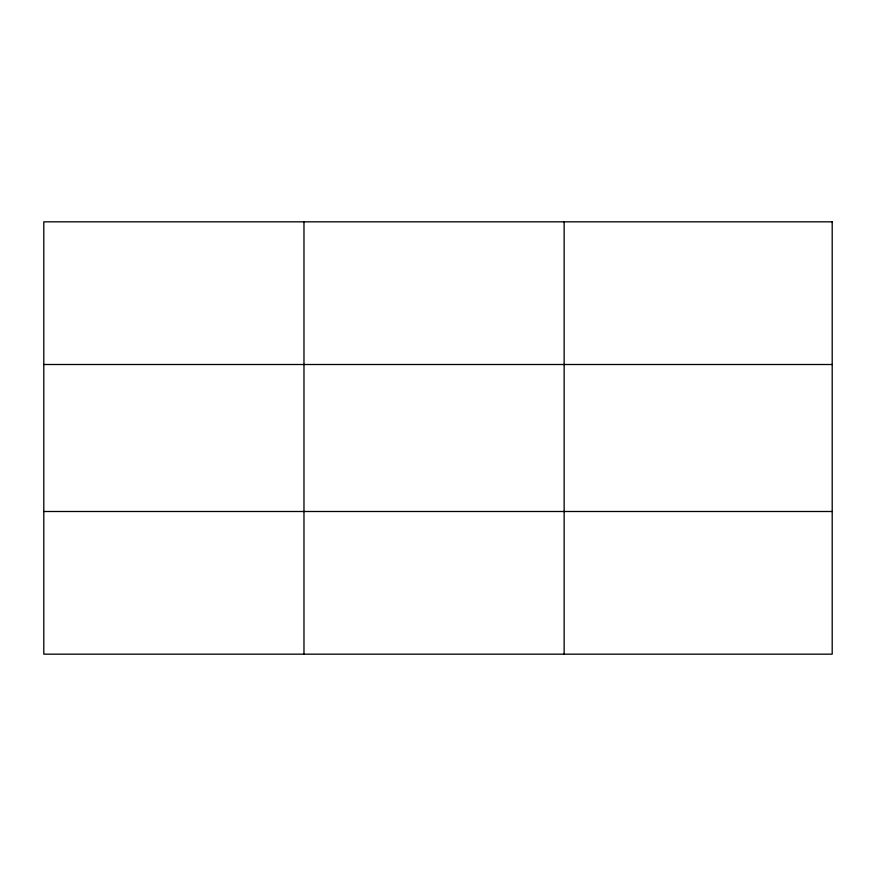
<?xml version="1.0" encoding="UTF-8"?>
<svg xmlns="http://www.w3.org/2000/svg" width="876" height="876" viewBox="0 0 876 876"><rect width="100%" height="100%" fill="white"/><g stroke="black" fill="none" stroke-linecap="round" stroke-linejoin="round"><path stroke-width="1.31" d="M303.972 221.825L303.972 654.175M564.144 221.825L564.144 654.175M43.8 364.504L832.2 364.504M43.8 511.496L832.2 511.496M832.2 221.825L832.2 654.175L43.8 654.175L43.8 221.825L832.2 221.825"/></g></svg>
